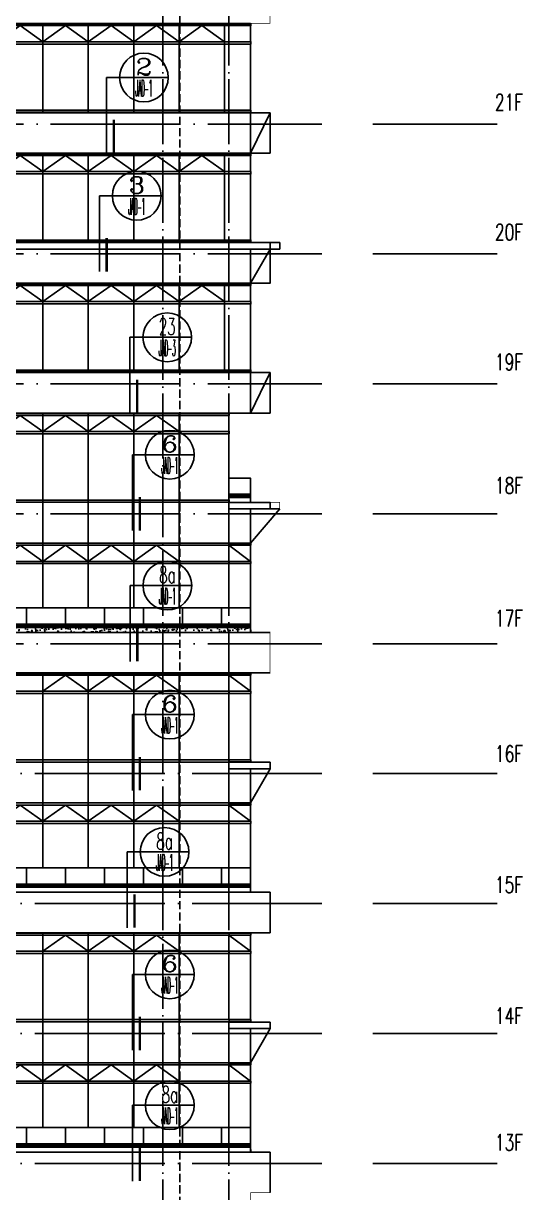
# Model space of a CAD drawing. Extents: x 1980812 to 2578970, y -669191 to 284498.
# Drawn here: x 2520412 to 2535793, y -285390 to -249390 of the extents above; entities that cross this region are included whole.
import ezdxf
from ezdxf.enums import TextEntityAlignment as Align

# ---------------------------------------------------------------- set-up
doc = ezdxf.new("R2010")
doc.units = 0
doc.header["$LTSCALE"] = 1000
doc.header["$MEASUREMENT"] = 0
for name, pattern in [('CONTINOUS', [0]), ('DASH', [0.35, 0.25, -0.1]), ('DOTE', [2.42, 2, -0.2, 0.02, -0.2])]:
    doc.linetypes.add(name, pattern=pattern)
for name, color, linetype in [('0-立面(轮廓)', 63, 'CONTINOUS'), ('7-LM结构线、轮廓线', 40, 'Continuous'), ('8', 8, 'Continuous'), ('ALUM', 157, 'Continuous'), ('CURTWALL', 2, 'Continuous'), ('DIM_ELEV', 3, 'Continuous'), ('dote', 1, 'DOTE'), ('ELEV-4', 157, 'Continuous'), ('GLASS', 230, 'Continuous'), ('hatch', 8, 'Continuous'), ('PJ', 4, 'Continuous'), ('PUB_DIM', 3, 'Continuous'), ('WALL', 4, 'Continuous'), ('柱网', 1, 'DOTE'), ('节点', 3, 'Continuous')]:
    doc.layers.add(name, color=color, linetype=linetype)
doc.styles.add('COMP', font='COMPLEX.shx', dxfattribs={"bigfont": 'hztxt'})
doc.styles.add('HZTXTW', font='txtw.shx', dxfattribs={"width": 0.6, "bigfont": 'hztxtw.shx'})

# ---------------------------------------------------------------- blocks, each defined once
blk = doc.blocks.new('_index')
blk.add_line((-0.5, 0), (0.5, 0))
blk.add_circle((0, 0), 0.5)
at = {"style": 'COMP'}
for tag, width, p, p2 in [('1', 2.333333, (-0.17, 0.05), (0.17, 0.05)), ('-', 1.166667, (-0.17, -0.39), (0.17, -0.39))]:
    blk.add_attdef(tag, text='', height=0.34, dxfattribs=dict(at, width=width)).set_placement(p, p2, align=Align.FIT)
blk = doc.blocks.new('A$C3955716C')
at = {"layer": '节点'}
for p, q in [((21562, 59100), (21562, 61434)), ((21342, 55456), (21342, 57791)), ((22281, 51100), (22281, 53434)), ((22361, 47484), (22361, 49818)), ((22286, 43456), (22286, 45791)), ((22361, 39484), (22361, 41818)), ((22198, 35256), (22198, 37591)), ((22361, 31484), (22361, 33818)), ((22361, 27456), (22361, 29791))]:
    blk.add_line(p, q, dxfattribs=at)
at = {"layer": '节点', "ltscale": 0.5}
for p, q in [((21562, 61434), (21963, 61434)), ((21342, 57791), (21743, 57791)), ((22281, 53434), (22682, 53434)), ((22361, 49818), (22762, 49818)), ((22286, 45791), (22687, 45791)), ((22361, 41818), (22762, 41818)), ((22198, 37591), (22599, 37591)), ((22361, 33818), (22762, 33818)), ((22361, 29791), (22762, 29791))]:
    blk.add_line(p, q, dxfattribs=at)
at = {"layer": '节点', "ltscale": 0.5, "const_width": 75}
for points in [[(21787, 59100), (21787, 60133)], [(21567, 55456), (21567, 56489)], [(22506, 51100), (22506, 52133)], [(22586, 47484), (22586, 48516)], [(22511, 43456), (22511, 44489)], [(22586, 39484), (22586, 40516)], [(22423, 35256), (22423, 36289)], [(22586, 31484), (22586, 32516)], [(22586, 27456), (22586, 28489)]]:
    blk.add_lwpolyline(points, dxfattribs=at)
at = {"layer": '节点', "ltscale": 0.5}
ref = blk.add_blockref('_index', (22713, 61434), dxfattribs=dict(at, xscale=1500.000000075524, yscale=1500.000000075524, zscale=1500.000000075524))
ref.add_attrib('1', '2', dxfattribs={"layer": '0', "height": 510, "rotation": 360, "style": 'COMP', "width": 1.5}).set_placement((22458, 61509), (22968, 61509), align=Align.FIT)
ref.add_attrib('-', 'JAD-1', dxfattribs={"layer": '0', "height": 510, "style": 'COMP', "width": 0.225806}).set_placement((22458, 60849), (22968, 60849), align=Align.FIT)
ref = blk.add_blockref('_index', (22493, 57791), dxfattribs=dict(at, xscale=1500.000000075524, yscale=1500.000000075524, zscale=1500.000000075524))
ref.add_attrib('1', '3', dxfattribs={"layer": '0', "height": 510, "rotation": 360, "style": 'COMP', "width": 1.5}).set_placement((22238, 57866), (22748, 57866), align=Align.FIT)
ref.add_attrib('-', 'JAD-1', dxfattribs={"layer": '0', "height": 510, "style": 'COMP', "width": 0.225806}).set_placement((22238, 57206), (22748, 57206), align=Align.FIT)
ref = blk.add_blockref('_index', (23432, 53434), dxfattribs=dict(at, xscale=1500.000000075524, yscale=1500.000000075524, zscale=1500.000000075524))
ref.add_attrib('1', '23', dxfattribs={"layer": '0', "height": 510, "rotation": 360, "style": 'COMP', "width": 0.617647}).set_placement((23177, 53509), (23687, 53509), align=Align.FIT)
ref.add_attrib('-', 'JAD-3', dxfattribs={"layer": '0', "height": 510, "style": 'COMP', "width": 0.214286}).set_placement((23177, 52849), (23687, 52849), align=Align.FIT)
ref = blk.add_blockref('_index', (23512, 49818), dxfattribs=dict(at, xscale=1500.000000075524, yscale=1500.000000075524, zscale=1500.000000075524))
ref.add_attrib('1', '6', dxfattribs={"layer": '0', "height": 510, "rotation": 360, "style": 'COMP', "width": 1.5}).set_placement((23257, 49893), (23767, 49893), align=Align.FIT)
ref.add_attrib('-', 'JAD-1', dxfattribs={"layer": '0', "height": 510, "style": 'COMP', "width": 0.225806}).set_placement((23257, 49233), (23767, 49233), align=Align.FIT)
ref = blk.add_blockref('_index', (23437, 45791), dxfattribs=dict(at, xscale=1500.000000075524, yscale=1500.000000075524, zscale=1500.000000075524))
ref.add_attrib('1', '8a', dxfattribs={"layer": '0', "height": 510, "rotation": 360, "style": 'COMP', "width": 0.6}).set_placement((23182, 45866), (23692, 45866), align=Align.FIT)
ref.add_attrib('-', 'JAD-1', dxfattribs={"layer": '0', "height": 510, "style": 'COMP', "width": 0.225806}).set_placement((23182, 45206), (23692, 45206), align=Align.FIT)
ref = blk.add_blockref('_index', (23512, 41818), dxfattribs=dict(at, xscale=1500.000000075524, yscale=1500.000000075524, zscale=1500.000000075524))
ref.add_attrib('1', '6', dxfattribs={"layer": '0', "height": 510, "rotation": 360, "style": 'COMP', "width": 1.5}).set_placement((23257, 41893), (23767, 41893), align=Align.FIT)
ref.add_attrib('-', 'JAD-1', dxfattribs={"layer": '0', "height": 510, "style": 'COMP', "width": 0.225806}).set_placement((23257, 41233), (23767, 41233), align=Align.FIT)
ref = blk.add_blockref('_index', (23349, 37591), dxfattribs=dict(at, xscale=1500.000000075524, yscale=1500.000000075524, zscale=1500.000000075524))
ref.add_attrib('1', '8a', dxfattribs={"layer": '0', "height": 510, "rotation": 360, "style": 'COMP', "width": 0.6}).set_placement((23094, 37666), (23604, 37666), align=Align.FIT)
ref.add_attrib('-', 'JAD-1', dxfattribs={"layer": '0', "height": 510, "style": 'COMP', "width": 0.225806}).set_placement((23094, 37006), (23604, 37006), align=Align.FIT)
ref = blk.add_blockref('_index', (23512, 33818), dxfattribs=dict(at, xscale=1500.000000075524, yscale=1500.000000075524, zscale=1500.000000075524))
ref.add_attrib('1', '6', dxfattribs={"layer": '0', "height": 510, "rotation": 360, "style": 'COMP', "width": 1.5}).set_placement((23257, 33893), (23767, 33893), align=Align.FIT)
ref.add_attrib('-', 'JAD-1', dxfattribs={"layer": '0', "height": 510, "style": 'COMP', "width": 0.225806}).set_placement((23257, 33233), (23767, 33233), align=Align.FIT)
ref = blk.add_blockref('_index', (23512, 29791), dxfattribs=dict(at, xscale=1500.000000075524, yscale=1500.000000075524, zscale=1500.000000075524))
ref.add_attrib('1', '8a', dxfattribs={"layer": '0', "height": 510, "rotation": 360, "style": 'COMP', "width": 0.6}).set_placement((23257, 29866), (23767, 29866), align=Align.FIT)
ref.add_attrib('-', 'JAD-1', dxfattribs={"layer": '0', "height": 510, "style": 'COMP', "width": 0.225806}).set_placement((23257, 29206), (23767, 29206), align=Align.FIT)

msp = doc.modelspace()

# ---------------------------------------------------------------- hatches: boundary and pattern name
at = {"layer": 'hatch'}
h = msp.add_hatch(dxfattribs=at)
h.set_pattern_fill('粉刷', color=256, scale=50, style=0, double=1)
h.set_pattern_definition([(37.5, (1188175.31, -1403594.14), (-6.299336, 192.682377), [0, -152, 0, -170, 0, -162.5]), (7.5, (1188175.3, -1403594.14), (176.97767, 282.214607), [0, -82, 0, -137, 0, -52.5]), (327.5, (1188052.31, -1403594.14), (311.414186, 0.565905), [0, -50, 0, -180, 0, -235]), (317.5, (1188052.3, -1403594.14), (300.61266, 87.767556), [0, -25, 0, -118, 0, -135])])
h.paths.add_polyline_path([(2527412.3, -267990.4), (2519612.3, -267990.4), (2519612.3, -268140.4), (2527412.3, -268140.4)])

# ---------------------------------------------------------------- linework, layer by layer
at = {"layer": '0-立面(轮廓)', "color": 2}
for p, q in [((2527412.3, -249390.4), (2497962.3, -249390.4)), ((2528012.3, -252140.4), (2515512.3, -252140.4)), ((2528012.3, -256140.4), (2497662.3, -256140.4)), ((2528012.3, -256140.4), (2528012.3, -256340.4)), ((2528012.3, -256140.4), (2528012.3, -256340.4)), ((2528012.3, -256340.4), (2528012.3, -256140.4)), ((2528012.3, -256340.4), (2497662.3, -256340.4)), ((2527412.3, -256340.4), (2527412.3, -256490.4)), ((2527412.3, -256490.4), (2527412.3, -256340.4)), ((2527412.3, -256490.4), (2527412.3, -256340.4)), ((2527412.3, -256490.4), (2527412.3, -257190.4)), ((2527412.3, -257390.4), (2527412.3, -256490.4)), ((2527412.3, -257390.4), (2497962.3, -257390.4)), ((2527412.3, -257190.4), (2527412.3, -257390.4)), ((2528012.3, -260140.4), (2515512.3, -260140.4)), ((2527412.3, -263890.4), (2526742.3, -263890.4)), ((2527412.3, -263990.4), (2526742.3, -263990.4)), ((2528012.3, -264140.4), (2526742.3, -264140.4)), ((2528012.3, -264340.4), (2528012.3, -264140.4)), ((2528312.3, -264340.4), (2526742.3, -264340.4)), ((2526742.3, -265380.4), (2526742.3, -264490.4)), ((2527412.3, -264340.4), (2527412.3, -265390.4)), ((2527412.3, -265390.4), (2526752.3, -265390.4)), ((2527412.3, -265405.4), (2527412.3, -265390.4)), ((2527422.3, -265405.4), (2527412.3, -265405.4)), ((2527412.3, -265955.4), (2527412.3, -265460.4)), ((2527422.3, -265460.4), (2527412.3, -265460.4)), ((2527422.3, -265460.4), (2527422.3, -265405.4)), ((2527412.3, -265955.4), (2527422.3, -265955.4)), ((2527422.3, -265955.4), (2527412.3, -265955.4)), ((2527412.3, -266025.4), (2527412.3, -267390.4)), ((2527412.3, -266025.4), (2527422.3, -266025.4)), ((2527422.3, -266025.4), (2527412.3, -266025.4)), ((2527422.3, -265955.4), (2527422.3, -266025.4)), ((2527422.3, -266025.4), (2527422.3, -265955.4)), ((2519612.3, -267390.4), (2527412.3, -267390.4)), ((2498562.3, -268140.4), (2528012.3, -268140.4)), ((2527422.3, -268063.4), (2527412.3, -268063.4)), ((2527412.3, -268120.4), (2527412.3, -268140.4)), ((2527412.3, -268140.4), (2527412.3, -268120.4)), ((2527422.3, -268120.4), (2527412.3, -268120.4)), ((2527422.3, -268120.4), (2527422.3, -268063.4)), ((2498712.3, -269390.4), (2528012.3, -269390.4)), ((2527412.3, -269405.4), (2527412.3, -269390.4)), ((2527422.3, -269405.4), (2527412.3, -269405.4)), ((2527412.3, -269955.4), (2527412.3, -269460.4)), ((2527422.3, -269460.4), (2527412.3, -269460.4)), ((2527422.3, -269460.4), (2527422.3, -269405.4)), ((2527412.3, -269955.4), (2527422.3, -269955.4)), ((2527422.3, -269955.4), (2527412.3, -269955.4)), ((2527422.3, -269955.4), (2527422.3, -270025.4)), ((2527422.3, -270025.4), (2527422.3, -269955.4)), ((2527412.3, -270025.4), (2527412.3, -272063.4)), ((2527412.3, -270025.4), (2527422.3, -270025.4)), ((2527422.3, -270025.4), (2527412.3, -270025.4)), ((2528012.3, -272140.4), (2526742.3, -272140.4)), ((2527422.3, -272063.4), (2527412.3, -272063.4)), ((2527412.3, -272120.4), (2527412.3, -272140.4)), ((2527412.3, -272140.4), (2527412.3, -272120.4)), ((2527422.3, -272120.4), (2527412.3, -272120.4)), ((2527422.3, -272120.4), (2527422.3, -272063.4)), ((2528012.3, -272340.4), (2528012.3, -272140.4)), ((2528012.3, -272340.4), (2526742.3, -272340.4)), ((2527412.3, -272340.4), (2527412.3, -273390.4)), ((2527412.3, -273390.4), (2526752.3, -273390.4)), ((2527412.3, -273405.4), (2527412.3, -273390.4)), ((2527422.3, -273405.4), (2527412.3, -273405.4)), ((2527412.3, -273955.4), (2527412.3, -273460.4)), ((2527422.3, -273460.4), (2527412.3, -273460.4)), ((2527422.3, -273460.4), (2527422.3, -273405.4)), ((2527412.3, -273955.4), (2527422.3, -273955.4)), ((2527422.3, -273955.4), (2527412.3, -273955.4)), ((2527422.3, -273955.4), (2527422.3, -274025.4)), ((2527422.3, -274025.4), (2527422.3, -273955.4)), ((2527412.3, -274025.4), (2527412.3, -276063.4)), ((2527412.3, -274025.4), (2527422.3, -274025.4)), ((2527422.3, -274025.4), (2527412.3, -274025.4)), ((2519612.3, -275390.4), (2527412.3, -275390.4)), ((2498562.3, -276140.4), (2528012.3, -276140.4)), ((2528012.3, -277390.4), (2528012.3, -276140.4)), ((2498712.3, -277390.4), (2528012.3, -277390.4)), ((2527412.3, -277405.4), (2527412.3, -277390.4)), ((2527422.3, -277405.4), (2527412.3, -277405.4)), ((2527412.3, -277955.4), (2527412.3, -277460.4)), ((2527422.3, -277460.4), (2527412.3, -277460.4)), ((2527422.3, -277460.4), (2527422.3, -277405.4)), ((2527412.3, -277955.4), (2527422.3, -277955.4)), ((2527422.3, -277955.4), (2527412.3, -277955.4)), ((2527412.3, -278025.4), (2527412.3, -280063.4)), ((2527412.3, -278025.4), (2527422.3, -278025.4)), ((2527422.3, -278025.4), (2527412.3, -278025.4)), ((2527422.3, -277955.4), (2527422.3, -278025.4)), ((2527422.3, -278025.4), (2527422.3, -277955.4)), ((2527422.3, -280063.4), (2527412.3, -280063.4)), ((2527422.3, -280120.4), (2527422.3, -280063.4)), ((2528012.3, -280140.4), (2526742.3, -280140.4)), ((2528012.3, -280340.4), (2526742.3, -280340.4)), ((2527412.3, -280120.4), (2527412.3, -280140.4)), ((2527412.3, -280140.4), (2527412.3, -280120.4)), ((2527422.3, -280120.4), (2527412.3, -280120.4)), ((2527412.3, -280340.4), (2527412.3, -281390.4)), ((2528012.3, -280340.4), (2528012.3, -280140.4)), ((2527412.3, -281390.4), (2526752.3, -281390.4)), ((2527412.3, -281405.4), (2527412.3, -281390.4)), ((2527422.3, -281405.4), (2527412.3, -281405.4)), ((2527412.3, -281955.4), (2527412.3, -281460.4)), ((2527422.3, -281460.4), (2527412.3, -281460.4)), ((2527422.3, -281460.4), (2527422.3, -281405.4)), ((2527412.3, -281955.4), (2527422.3, -281955.4)), ((2527422.3, -281955.4), (2527412.3, -281955.4)), ((2527412.3, -282025.4), (2527412.3, -284063.4)), ((2527412.3, -282025.4), (2527422.3, -282025.4)), ((2527422.3, -282025.4), (2527412.3, -282025.4)), ((2527422.3, -281955.4), (2527422.3, -282025.4)), ((2527422.3, -282025.4), (2527422.3, -281955.4)), ((2519612.3, -283390.4), (2527412.3, -283390.4)), ((2498562.3, -284140.4), (2528012.3, -284140.4)), ((2527422.3, -284063.4), (2527412.3, -284063.4)), ((2527412.3, -284120.4), (2527412.3, -284140.4)), ((2527412.3, -284140.4), (2527412.3, -284120.4)), ((2527422.3, -284120.4), (2527412.3, -284120.4)), ((2527422.3, -284120.4), (2527422.3, -284063.4)), ((2528012.3, -284490.4), (2528012.3, -284140.4)), ((2528012.3, -285390.4), (2528012.3, -284490.4))]:
    msp.add_line(p, q, dxfattribs=at)
for points in [[(2527412.3, -249390.4), (2527412.3, -249405.4), (2527422.3, -249405.4), (2527422.3, -249460.4), (2527412.3, -249460.4), (2527412.3, -249955.4), (2527422.3, -249955.4), (2527422.3, -250025.4), (2527412.3, -250025.4), (2527412.3, -252065.4), (2527422.8, -252065.4), (2527422.8, -252122.4), (2527412.3, -252122.4), (2527412.3, -252140.4)], [(2527412.3, -252140.4), (2527412.3, -253390.4)], [(2528012.3, -252140.4), (2527412.3, -253390.4)], [(2528012.3, -252140.4), (2528012.3, -253390.4)], [(2516112.3, -252384.2), (2516112.3, -253390.4), (2528012.3, -253390.4)], [(2527412.3, -253390.4), (2527412.3, -253405.4), (2527422.3, -253405.4), (2527422.3, -253460.4), (2527412.3, -253460.4), (2527412.3, -253955.4), (2527422.3, -253955.4), (2527422.3, -254025.4), (2527412.3, -254025.4), (2527412.3, -256063.4), (2527422.8, -256063.4), (2527422.8, -256120.4), (2527412.3, -256120.4), (2527412.3, -256140.4)], [(2528012.3, -256140.4), (2528312.3, -256140.4), (2528312.3, -256340.4), (2528012.3, -256340.4)], [(2528012.3, -256340.4), (2527412.3, -257390.4)], [(2527412.3, -257390.4), (2527412.3, -257405.4), (2527422.3, -257405.4), (2527422.3, -257460.4), (2527412.3, -257460.4), (2527412.3, -257955.4), (2527422.3, -257955.4), (2527422.3, -258025.4), (2527412.3, -258025.4), (2527412.3, -260065.4), (2527422.8, -260065.4), (2527422.8, -260122.4), (2527412.3, -260122.4), (2527412.3, -260140.4)], [(2527412.3, -260140.4), (2527412.3, -261390.4)], [(2528012.3, -260140.4), (2527412.3, -261390.4)], [(2528012.3, -260140.4), (2528012.3, -261390.4)], [(2516112.3, -260384.2), (2516112.3, -261390.4), (2528012.3, -261390.4)], [(2526742.3, -261390.4), (2526742.3, -261405.4), (2526752.3, -261405.4), (2526752.3, -261460.4), (2526742.3, -261460.4), (2526742.3, -261955.4), (2526752.3, -261955.4), (2526752.3, -262025.4), (2526742.3, -262025.4), (2526742.3, -264065.4), (2526752.3, -264065.4), (2526752.3, -264135.4), (2526742.3, -264135.4), (2526742.3, -265390.4), (2526752.3, -265390.4), (2526752.3, -265460.4), (2526742.3, -265460.4), (2526742.3, -265955.4), (2526752.3, -265955.4), (2526752.3, -266025.4), (2526742.3, -266025.4), (2526742.3, -267390.4)], [(2526752.3, -265460.4), (2526752.3, -265390.4), (2526742.3, -265390.4), (2526742.3, -264490.4), (2526742.3, -264135.4), (2526752.3, -264135.4), (2526752.3, -264065.4)], [(2528312.3, -264340.4), (2527412.3, -265390.4)], [(2526742.3, -272065.4), (2526742.3, -270025.4), (2526752.3, -270025.4), (2526752.3, -269955.4), (2526742.3, -269955.4), (2526742.3, -269460.4), (2526752.3, -269460.4), (2526752.3, -269405.4), (2526742.3, -269405.4), (2526742.3, -269390.4)], [(2526752.3, -273460.4), (2526752.3, -273390.4), (2526742.3, -273390.4), (2526742.3, -272490.4), (2526742.3, -272135.4), (2526752.3, -272135.4), (2526752.3, -272065.4)], [(2528012.3, -272340.4), (2527412.3, -273390.4)], [(2526742.3, -280065.4), (2526742.3, -278025.4), (2526752.3, -278025.4), (2526752.3, -277955.4), (2526742.3, -277955.4), (2526742.3, -277460.4), (2526752.3, -277460.4), (2526752.3, -277405.4), (2526742.3, -277405.4), (2526742.3, -277390.4)], [(2526752.3, -281460.4), (2526752.3, -281390.4), (2526742.3, -281390.4), (2526742.3, -280490.4), (2526742.3, -280135.4), (2526752.3, -280135.4), (2526752.3, -280065.4)], [(2528012.3, -280340.4), (2527412.3, -281390.4)]]:
    msp.add_lwpolyline(points, dxfattribs=at)
msp.add_lwpolyline([(2528012.3, -256340.4), (2527412.3, -256340.4), (2527412.3, -257390.4), (2528012.3, -257390.4)], close=True, dxfattribs=at)
at = {"layer": '7-LM结构线、轮廓线', "color": 2}
for points in [[(2526742.3, -265955.4), (2526742.3, -265460.4), (2526742.3, -265955.4), (2526752.3, -265955.4), (2526752.3, -266025.4), (2526742.3, -266025.4), (2526742.3, -267390.4), (2526742.3, -266025.4)], [(2526742.3, -265955.4), (2526742.3, -265460.4), (2526742.3, -265955.4), (2526752.3, -265955.4), (2526752.3, -266025.4), (2526742.3, -266025.4), (2526742.3, -267390.4)], [(2526742.3, -273955.4), (2526742.3, -273460.4), (2526742.3, -273955.4), (2526752.3, -273955.4), (2526752.3, -274025.4), (2526742.3, -274025.4), (2526742.3, -275390.4), (2526742.3, -274025.4)], [(2526742.3, -273955.4), (2526742.3, -273460.4), (2526742.3, -273955.4), (2526752.3, -273955.4), (2526752.3, -274025.4), (2526742.3, -274025.4), (2526742.3, -275390.4)], [(2526742.3, -281955.4), (2526742.3, -281460.4), (2526742.3, -281955.4), (2526752.3, -281955.4), (2526752.3, -282025.4), (2526742.3, -282025.4), (2526742.3, -283390.4), (2526742.3, -282025.4)], [(2526742.3, -281955.4), (2526742.3, -281460.4), (2526742.3, -281955.4), (2526752.3, -281955.4), (2526752.3, -282025.4), (2526742.3, -282025.4), (2526742.3, -283390.4)]]:
    msp.add_lwpolyline(points, dxfattribs=at)
at = {"layer": '8'}
for p, q in [((2521012.3, -252140.4), (2521012.3, -249390.4)), ((2522412.3, -252140.4), (2522412.3, -249390.4)), ((2523812.3, -252140.4), (2523812.3, -249390.4)), ((2525212.3, -252140.4), (2525212.3, -249390.4)), ((2526612.3, -252140.4), (2526612.3, -249390.4)), ((2521012.3, -256140.4), (2521012.3, -253390.4)), ((2522412.3, -256140.4), (2522412.3, -253390.4)), ((2523812.3, -256140.4), (2523812.3, -253390.4)), ((2525212.3, -256140.4), (2525212.3, -253390.4)), ((2526612.3, -256140.4), (2526612.3, -253390.4)), ((2521012.3, -260140.4), (2521012.3, -257390.4)), ((2522412.3, -260140.4), (2522412.3, -257390.4)), ((2523812.3, -260140.4), (2523812.3, -257390.4)), ((2525212.3, -260140.4), (2525212.3, -257390.4)), ((2526612.3, -260140.4), (2526612.3, -257390.4)), ((2521012.3, -267390.4), (2521012.3, -261390.4)), ((2522412.3, -267390.4), (2522412.3, -261390.4)), ((2523812.3, -267390.4), (2523812.3, -261390.4)), ((2525212.3, -267390.4), (2525212.3, -261390.4)), ((2527412.3, -263940.4), (2526742.3, -263940.4)), ((2519612.3, -267940.4), (2527412.3, -267940.4)), ((2521012.3, -275390.4), (2521012.3, -269390.4)), ((2522412.3, -275390.4), (2522412.3, -269390.4)), ((2523812.3, -275390.4), (2523812.3, -269390.4)), ((2525212.3, -275390.4), (2525212.3, -269390.4)), ((2519612.3, -275940.4), (2527412.3, -275940.4)), ((2521012.3, -283390.4), (2521012.3, -277390.4)), ((2522412.3, -283390.4), (2522412.3, -277390.4)), ((2523812.3, -283390.4), (2523812.3, -277390.4)), ((2525212.3, -283390.4), (2525212.3, -277390.4)), ((2519612.3, -283940.4), (2527412.3, -283940.4))]:
    msp.add_line(p, q, dxfattribs=at)
for points in [[(2521012.3, -249955.4), (2520312.3, -249460.4), (2519612.3, -249955.4)], [(2522412.3, -249955.4), (2521712.3, -249460.4), (2521012.3, -249955.4)], [(2523812.3, -249955.4), (2523112.3, -249460.4), (2522412.3, -249955.4)], [(2525212.3, -249955.4), (2524512.3, -249460.4), (2523812.3, -249955.4)], [(2526612.3, -249955.4), (2525912.3, -249460.4), (2525212.3, -249955.4)], [(2521012.3, -253955.4), (2520312.3, -253460.4), (2519612.3, -253955.4)], [(2522412.3, -253955.4), (2521712.3, -253460.4), (2521012.3, -253955.4)], [(2523812.3, -253955.4), (2523112.3, -253460.4), (2522412.3, -253955.4)], [(2525212.3, -253955.4), (2524512.3, -253460.4), (2523812.3, -253955.4)], [(2526612.3, -253955.4), (2525912.3, -253460.4), (2525212.3, -253955.4)], [(2521012.3, -257955.4), (2520312.3, -257460.4), (2519612.3, -257955.4)], [(2522412.3, -257955.4), (2521712.3, -257460.4), (2521012.3, -257955.4)], [(2523812.3, -257955.4), (2523112.3, -257460.4), (2522412.3, -257955.4)], [(2525212.3, -257955.4), (2524512.3, -257460.4), (2523812.3, -257955.4)], [(2526612.3, -257955.4), (2525912.3, -257460.4), (2525212.3, -257955.4)], [(2521012.3, -261955.4), (2520312.3, -261460.4), (2519612.3, -261955.4)], [(2522412.3, -261955.4), (2521712.3, -261460.4), (2521012.3, -261955.4)], [(2523812.3, -261955.4), (2523112.3, -261460.4), (2522412.3, -261955.4)], [(2525212.3, -261955.4), (2524512.3, -261460.4), (2523812.3, -261955.4)], [(2521012.3, -265955.4), (2520312.3, -265460.4), (2519612.3, -265955.4)], [(2522412.3, -265955.4), (2521712.3, -265460.4), (2521012.3, -265955.4)], [(2523812.3, -265955.4), (2523112.3, -265460.4), (2522412.3, -265955.4)], [(2525212.3, -265955.4), (2524512.3, -265460.4), (2523812.3, -265955.4)], [(2527412.3, -265955.4), (2526742.3, -265460.4)], [(2522412.3, -269955.4), (2521712.3, -269460.4), (2521012.3, -269955.4)], [(2523812.3, -269955.4), (2523112.3, -269460.4), (2522412.3, -269955.4)], [(2525212.3, -269955.4), (2524512.3, -269460.4), (2523812.3, -269955.4)], [(2527412.3, -269955.4), (2526742.3, -269460.4)], [(2521012.3, -273955.4), (2520312.3, -273460.4), (2519612.3, -273955.4)], [(2522412.3, -273955.4), (2521712.3, -273460.4), (2521012.3, -273955.4)], [(2523812.3, -273955.4), (2523112.3, -273460.4), (2522412.3, -273955.4)], [(2525212.3, -273955.4), (2524512.3, -273460.4), (2523812.3, -273955.4)], [(2527412.3, -273955.4), (2526742.3, -273460.4)], [(2522412.3, -277955.4), (2521712.3, -277460.4), (2521012.3, -277955.4)], [(2523812.3, -277955.4), (2523112.3, -277460.4), (2522412.3, -277955.4)], [(2525212.3, -277955.4), (2524512.3, -277460.4), (2523812.3, -277955.4)], [(2527412.3, -277955.4), (2526742.3, -277460.4)], [(2521012.3, -281955.4), (2520312.3, -281460.4), (2519612.3, -281955.4)], [(2522412.3, -281955.4), (2521712.3, -281460.4), (2521012.3, -281955.4)], [(2523812.3, -281955.4), (2523112.3, -281460.4), (2522412.3, -281955.4)], [(2525212.3, -281955.4), (2524512.3, -281460.4), (2523812.3, -281955.4)], [(2527412.3, -281955.4), (2526742.3, -281460.4)]]:
    msp.add_lwpolyline(points, dxfattribs=at)
at = {"layer": 'ALUM'}
for p, q in [((2516112.3, -249405.4), (2527412.3, -249405.4)), ((2516112.3, -249460.4), (2527412.3, -249460.4)), ((2516112.3, -249955.4), (2527412.3, -249955.4)), ((2516112.3, -250025.4), (2527412.3, -250025.4)), ((2516112.3, -253405.4), (2527412.3, -253405.4)), ((2516112.3, -253460.4), (2527412.3, -253460.4)), ((2516112.3, -253955.4), (2527412.3, -253955.4)), ((2516112.3, -254025.4), (2527412.3, -254025.4)), ((2516112.3, -257405.4), (2527412.3, -257405.4)), ((2516112.3, -257460.4), (2527412.3, -257460.4)), ((2516112.3, -257955.4), (2527412.3, -257955.4)), ((2516112.3, -258025.4), (2527412.3, -258025.4)), ((2516112.3, -261460.4), (2526742.3, -261460.4)), ((2516812.3, -261405.4), (2526742.3, -261405.4)), ((2516812.3, -261955.4), (2526742.3, -261955.4)), ((2516812.3, -262025.4), (2526742.3, -262025.4)), ((2519612.3, -264065.4), (2526742.3, -264065.4)), ((2519612.3, -264135.4), (2526742.3, -264135.4)), ((2519612.3, -265390.4), (2526742.3, -265390.4)), ((2519612.3, -265460.4), (2526752.3, -265460.4)), ((2499232.3, -265955.4), (2526742.3, -265955.4)), ((2499232.3, -266025.4), (2526742.3, -266025.4)), ((2519612.3, -269405.4), (2527412.3, -269405.4)), ((2519612.3, -269460.4), (2527412.3, -269460.4)), ((2519612.3, -269955.4), (2527412.3, -269955.4)), ((2519612.3, -270025.4), (2527412.3, -270025.4)), ((2519612.3, -272065.4), (2526742.3, -272065.4)), ((2519612.3, -272135.4), (2526742.3, -272135.4)), ((2519612.3, -273390.4), (2526742.3, -273390.4)), ((2519612.3, -273460.4), (2526752.3, -273460.4)), ((2499232.3, -273955.4), (2526742.3, -273955.4)), ((2499232.3, -274025.4), (2526742.3, -274025.4)), ((2519612.3, -277405.4), (2527412.3, -277405.4)), ((2519612.3, -277460.4), (2527412.3, -277460.4)), ((2519612.3, -277955.4), (2527412.3, -277955.4)), ((2519612.3, -278025.4), (2527412.3, -278025.4)), ((2519612.3, -280065.4), (2526742.3, -280065.4)), ((2519612.3, -280135.4), (2526742.3, -280135.4)), ((2519612.3, -281390.4), (2526742.3, -281390.4)), ((2519612.3, -281460.4), (2526752.3, -281460.4)), ((2499232.3, -281955.4), (2526742.3, -281955.4)), ((2499232.3, -282025.4), (2526742.3, -282025.4))]:
    msp.add_line(p, q, dxfattribs=at)
for points in [[(2516112.3, -252065.4), (2527412.3, -252065.4)], [(2516112.3, -252065.4), (2527412.3, -252065.4)], [(2516112.3, -252122.4), (2527412.3, -252122.4)], [(2516112.3, -252122.4), (2527412.3, -252122.4)], [(2516112.3, -256063.4), (2527412.3, -256063.4)], [(2516112.3, -256120.4), (2527412.3, -256120.4)], [(2516112.3, -260065.4), (2527412.3, -260065.4)], [(2516112.3, -260122.4), (2527412.3, -260122.4)], [(2527412.3, -265460.4), (2526742.3, -265460.4)], [(2527412.3, -265405.4), (2526752.3, -265405.4)], [(2527412.3, -265955.4), (2526752.3, -265955.4)], [(2526752.3, -266025.4), (2527412.3, -266025.4)], [(2527412.3, -269405.4), (2526742.3, -269405.4)], [(2527412.3, -269460.4), (2526742.3, -269460.4)], [(2527412.3, -269955.4), (2526752.3, -269955.4)], [(2526752.3, -270025.4), (2527412.3, -270025.4)], [(2526742.3, -272065.4), (2527412.3, -272065.4)], [(2526752.3, -272122.4), (2527412.3, -272122.4)], [(2527412.3, -273460.4), (2526742.3, -273460.4)], [(2527412.3, -273405.4), (2526752.3, -273405.4)], [(2527412.3, -273955.4), (2526752.3, -273955.4)], [(2526752.3, -274025.4), (2527412.3, -274025.4)], [(2527412.3, -277405.4), (2526742.3, -277405.4)], [(2527412.3, -277460.4), (2526742.3, -277460.4)], [(2527412.3, -277955.4), (2526752.3, -277955.4)], [(2526752.3, -278025.4), (2527412.3, -278025.4)], [(2526742.3, -280065.4), (2527412.3, -280065.4)], [(2526752.3, -280122.4), (2527412.3, -280122.4)], [(2527412.3, -281405.4), (2526742.3, -281405.4)], [(2527412.3, -281460.4), (2526742.3, -281460.4)], [(2527412.3, -281955.4), (2526752.3, -281955.4)], [(2526752.3, -282025.4), (2527412.3, -282025.4)]]:
    msp.add_lwpolyline(points, dxfattribs=at)
at = {"layer": 'CURTWALL'}
for p, q in [((2520512.3, -267390.4), (2520512.3, -267990.4)), ((2521712.3, -267390.4), (2521712.3, -267990.4)), ((2522912.3, -267390.4), (2522912.3, -267990.4)), ((2524112.3, -267390.4), (2524112.3, -267990.4)), ((2525312.3, -267390.4), (2525312.3, -267990.4)), ((2526512.3, -267390.4), (2526512.3, -267990.4)), ((2521512.3, -268140.4), (2521512.3, -268140.4)), ((2522712.3, -268140.4), (2522712.3, -268140.4)), ((2523912.3, -268140.4), (2523912.3, -268140.4)), ((2525112.3, -268140.4), (2525112.3, -268140.4)), ((2526312.3, -268140.4), (2526312.3, -268140.4)), ((2520512.3, -275390.4), (2520512.3, -275990.4)), ((2521712.3, -275390.4), (2521712.3, -275990.4)), ((2522912.3, -275390.4), (2522912.3, -275990.4)), ((2524112.3, -275390.4), (2524112.3, -275990.4)), ((2525312.3, -275390.4), (2525312.3, -275990.4)), ((2526512.3, -275390.4), (2526512.3, -275990.4)), ((2520512.3, -283390.4), (2520512.3, -283990.4)), ((2521712.3, -283390.4), (2521712.3, -283990.4)), ((2522912.3, -283390.4), (2522912.3, -283990.4)), ((2524112.3, -283390.4), (2524112.3, -283990.4)), ((2525312.3, -283390.4), (2525312.3, -283990.4)), ((2526512.3, -283390.4), (2526512.3, -283990.4))]:
    msp.add_line(p, q, dxfattribs=at)
at = {"layer": 'dote'}
for p, q in [((2524712.3, -318449.8), (2524712.3, -227415.9)), ((2526742.3, -318449.8), (2526742.3, -227415.9))]:
    msp.add_line(p, q, dxfattribs=at)
at = {"layer": 'dote', "linetype": 'DASH'}
msp.add_line((2525232.3, -227415.9), (2525232.3, -322132.7), dxfattribs=at)
at = {"layer": 'ELEV-4'}
for p, q in [((2527412.3, -267470.4), (2527412.3, -268140.4)), ((2527412.3, -275470.4), (2527412.3, -276140.4)), ((2527412.3, -283470.4), (2527412.3, -284140.4))]:
    msp.add_line(p, q, dxfattribs=at)
at = {"layer": 'GLASS', "color": 2}
for p, q in [((2519612.3, -267890.4), (2527412.3, -267890.4)), ((2519612.3, -267990.4), (2527412.3, -267990.4)), ((2519612.3, -275890.4), (2527412.3, -275890.4)), ((2519612.3, -275990.4), (2527412.3, -275990.4)), ((2519612.3, -283890.4), (2527412.3, -283890.4)), ((2519612.3, -283990.4), (2527412.3, -283990.4))]:
    msp.add_line(p, q, dxfattribs=at)
at = {"layer": 'PJ', "const_width": 20}
msp.add_lwpolyline([(2528012.3, -248340.4), (2528012.3, -249390.4), (2527412.3, -249390.4), (2527412.3, -252140.4), (2528012.3, -252140.4), (2528012.3, -253390.4), (2527412.3, -253390.4), (2527412.3, -256140.4), (2528312.3, -256140.4), (2528312.3, -256340.4), (2528012.3, -256340.4), (2528012.3, -257390.4), (2527412.3, -257390.4), (2527412.3, -260140.4), (2528012.3, -260140.4), (2528012.3, -261390.4), (2528012.3, -261390.4), (2526742.3, -261390.4), (2526742.3, -263390.4), (2527412.3, -263390.4), (2527412.3, -264140.4), (2528312.3, -264140.4), (2528312.3, -264340.4), (2527412.3, -265390.4), (2527412.3, -268140.4), (2528012.3, -268140.4), (2528012.3, -269390.4), (2527412.3, -269390.4), (2527412.3, -272140.4), (2528012.3, -272140.4), (2528012.3, -272340.4), (2527412.3, -273390.4), (2527412.3, -276140.4), (2528012.3, -276140.4), (2528012.3, -277390.4), (2527412.3, -277390.4), (2527412.3, -280140.4), (2528012.3, -280140.4), (2528012.3, -280340.4), (2527412.3, -281390.4), (2527412.3, -284140.4), (2528012.3, -284140.4), (2528012.3, -285390.4), (2527412.3, -285390.4), (2527412.3, -288140.4)], dxfattribs=at)
at = {"layer": 'PUB_DIM'}
for p, q in [((2531182.9, -252490.4), (2535012.2, -252490.4)), ((2531182.9, -256490.4), (2535012.2, -256490.4)), ((2531182.9, -260490.4), (2535012.2, -260490.4)), ((2531182.9, -264490.4), (2535012.2, -264490.4)), ((2531182.9, -268490.4), (2535012.2, -268490.4)), ((2531182.9, -272490.4), (2535012.2, -272490.4)), ((2531182.9, -276490.4), (2535012.2, -276490.4)), ((2531182.9, -280490.4), (2535012.2, -280490.4)), ((2531182.9, -284490.4), (2535012.2, -284490.4))]:
    msp.add_line(p, q, dxfattribs=at)
at = {"layer": 'WALL', "color": 2}
for p, q in [((2527412.3, -263390.4), (2526742.3, -263390.4)), ((2527412.3, -263390.4), (2527412.3, -264140.4)), ((2527412.3, -268140.4), (2527412.3, -267390.4)), ((2527412.3, -276140.4), (2527412.3, -275390.4)), ((2527412.3, -284140.4), (2527412.3, -283390.4))]:
    msp.add_line(p, q, dxfattribs=at)
for points in [[(2527412.3, -267990.4), (2519612.3, -267990.4), (2519612.3, -268140.4), (2527412.3, -268140.4)], [(2527412.3, -275990.4), (2519612.3, -275990.4), (2519612.3, -276140.4), (2527412.3, -276140.4)], [(2527412.3, -283990.4), (2519612.3, -283990.4), (2519612.3, -284140.4), (2527412.3, -284140.4)]]:
    msp.add_lwpolyline(points, close=True, dxfattribs=at)
at = {"layer": '柱网', "ltscale": 2}
for p, q in [((2497053.2, -252490.4), (2529607.9, -252490.4)), ((2497053.2, -256490.4), (2529607.9, -256490.4)), ((2497053.2, -260490.4), (2529607.9, -260490.4)), ((2497053.2, -264490.4), (2529607.9, -264490.4)), ((2497053.2, -268490.4), (2529607.9, -268490.4)), ((2529607.9, -272490.4), (2497053.2, -272490.4)), ((2529607.9, -276490.4), (2497053.2, -276490.4)), ((2529607.9, -280490.4), (2497053.2, -280490.4)), ((2529607.9, -284490.4), (2497053.2, -284490.4))]:
    msp.add_line(p, q, dxfattribs=at)

# ---------------------------------------------------------------- block references
at = {"layer": 'PJ'}
msp.add_blockref('A$C3955716C', (2501412.3, -312490.4), dxfattribs=at)

# ---------------------------------------------------------------- texts
at = {"layer": 'DIM_ELEV', "color": 7, "style": 'HZTXTW', "width": 0.7}
for s, p in [('21F', (2534938, -252069.4)), ('20F', (2534938, -256069.4)), ('19F', (2534938, -260069.4)), ('18F', (2534938, -263869.9)), ('17F', (2534938, -267958.9)), ('16F', (2534938, -272128.4)), ('15F', (2534938, -276163.4)), ('14F', (2534938, -280198.4)), ('13F', (2534938, -284098.4))]:
    msp.add_text(s, height=500, dxfattribs=at).set_placement(p)

doc.saveas('drawing.dxf')
